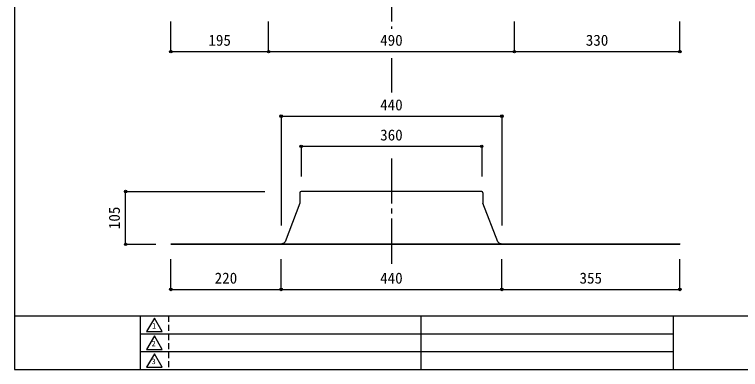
# Model space of a CAD drawing. Units: millimetres at full size, sheet at 1:10, with parts at other scales. Extents: x -1447 to 1393, y -1005 to 983.
# Drawn here: x -1447 to 1, y -1005 to -298 of the extents above; entities that cross this region are included whole.
import ezdxf
from ezdxf.enums import TextEntityAlignment as Align

# ---------------------------------------------------------------- set-up
doc = ezdxf.new("R2010")
doc.units = ezdxf.units.MM
doc.header["$LTSCALE"] = 10
doc.header["$PDMODE"] = 32
doc.header["$PDSIZE"] = 5
doc.linetypes.add('CHAIN2', pattern=[12, 9, -1, 1, -1])
doc.linetypes.add('DASHED1', pattern=[1.8, 1.2, -0.6])
for name, color, linetype in [('0-0_Defpoints', 7, 'Continuous'), ('1-0', 7, 'Continuous'), ('1-1', 7, 'CHAIN2'), ('1-8', 7, 'Continuous')]:
    doc.layers.add(name, color=color, linetype=linetype)
doc.styles.add('ＭＳ ゴシック', font='')
doc.styles.get('ＭＳ ゴシック').set_extended_font_data('MS Gothic')

msp = doc.modelspace()

# ---------------------------------------------------------------- linework, layer by layer
at = {"layer": '0-0_Defpoints'}
for p, q in [((-1446.63, -898.15), (1393.37, -898.15)), ((-1196.24, -898.15), (-1196.24, -1004.65)), ((-636.3, -898.15), (-636.3, -1004.8)), ((-133.16, -898.15), (-133.16, -1004.65)), ((-1196.24, -933.65), (-133.16, -933.65)), ((-1196.24, -969.15), (-133.16, -969.15))]:
    msp.add_line(p, q, dxfattribs=at)
at = {"layer": '0-0_Defpoints', "linetype": 'DASHED1'}
msp.add_line((-1139.44, -898.15), (-1139.44, -1004.65), dxfattribs=at)
at = {"layer": '0-0_Defpoints'}
for points in [[(-1446.63, -1004.65), (1393.37, -1004.65), (1393.37, 983.35), (-1446.63, 983.35)], [(-1167.84, -902.41), (-1183.48, -929.49), (-1152.2, -929.49)], [(-1167.84, -937.91), (-1183.48, -964.99), (-1152.2, -964.99)], [(-1167.84, -973.41), (-1183.48, -1000.49), (-1152.2, -1000.49)]]:
    msp.add_lwpolyline(points, close=True, dxfattribs=at)
at = {"layer": '1-0', "linetype": 'CHAIN2'}
msp.add_line((-695.04, -385.14), (-695.04, -452.99), dxfattribs=at)
at = {"layer": '1-0'}
for p, q in [((-515.04, -650.4), (-875.04, -650.4)), ((-877.54, -652.9), (-877.54, -673.54)), ((-512.54, -652.9), (-512.54, -673.36)), ((-877.54, -673.54), (-907.31, -750.75)), ((-482.76, -750.76), (-512.54, -673.36)), ((-1135.04, -754.4), (-120.04, -754.4)), ((-1135.04, -755.4), (-120.04, -755.4)), ((-120.04, -754.4), (-120.04, -755.4))]:
    msp.add_line(p, q, dxfattribs=at)
for centre, radius, start, end in [((-875.04, -652.9), 2.5, 90, 180), ((-515.04, -652.9), 2.5, 0, 90), ((-915.04, -744.4), 10, 270, 320.64711), ((-475.04, -744.4), 10, 219.49186, 270)]:
    msp.add_arc(centre, radius, start, end, dxfattribs=at)
at = {"layer": '1-1'}
for p, q in [((-695.04, 738.33), (-695.04, -326.53)), ((-695.04, -584.46), (-695.04, -803.8))]:
    msp.add_line(p, q, dxfattribs=at)
at = {"layer": '1-8'}
for p, q in [((-1135.04, -371.67), (-1135.04, -311.67)), ((-940.04, -371.67), (-940.04, -311.67)), ((-450.04, -371.67), (-450.04, -311.67)), ((-120.04, -371.67), (-120.04, -311.67)), ((-1135.04, -371.67), (-940.04, -371.67)), ((-940.04, -371.67), (-450.04, -371.67)), ((-450.04, -371.67), (-120.04, -371.67)), ((-915.04, -500.4), (-475.04, -500.4)), ((-915.04, -500.4), (-915.04, -718.41)), ((-475.04, -500.4), (-475.04, -718.41)), ((-875.04, -560.4), (-515.04, -560.4)), ((-875.04, -560.4), (-875.04, -620.4)), ((-515.04, -560.4), (-515.04, -620.4)), ((-1225.04, -755.4), (-1225.04, -650.4)), ((-1225.04, -650.4), (-947.31, -650.4)), ((-1225.04, -755.4), (-1165.04, -755.4)), ((-1135.04, -845.4), (-1135.04, -785.4)), ((-915.04, -845.4), (-915.04, -785.4)), ((-475.04, -845.4), (-475.04, -785.4)), ((-120.04, -845.4), (-120.04, -785.4)), ((-1135.04, -845.4), (-915.04, -845.4)), ((-915.04, -845.4), (-475.04, -845.4)), ((-475.04, -845.4), (-120.04, -845.4))]:
    msp.add_line(p, q, dxfattribs=at)
for p in [(-1135.04, -371.67), (-940.04, -371.67), (-450.04, -371.67), (-120.04, -371.67), (-915.04, -500.4), (-475.04, -500.4), (-875.04, -560.4), (-515.04, -560.4), (-1225.04, -650.4), (-1225.04, -755.4), (-1135.04, -845.4), (-915.04, -845.4), (-475.04, -845.4), (-120.04, -845.4)]:
    msp.add_point(p, dxfattribs=at)

# ---------------------------------------------------------------- texts
at = {"layer": '0-0_Defpoints', "style": 'ＭＳ ゴシック'}
for s, p in [('1', (-1172.37, -926.5)), ('2', (-1173.26, -962)), ('3', (-1173.26, -997.5))]:
    msp.add_text(s, height=10.93, dxfattribs=at).set_placement(p, align=Align.BOTTOM_LEFT)
at = {"layer": '1-8', "style": 'ＭＳ ゴシック'}
for s, p in [('195', (-1060.04, -366.67)), ('490', (-717.54, -366.67)), ('330', (-307.54, -366.67)), ('440', (-717.54, -495.4)), ('360', (-717.54, -555.4)), ('220', (-1047.54, -840.4)), ('440', (-717.54, -840.4)), ('355', (-320.04, -840.4))]:
    msp.add_text(s, height=21.99, dxfattribs=at).set_placement(p, align=Align.BOTTOM_LEFT)
msp.add_text('105', height=21.99, rotation=90, dxfattribs=at).set_placement((-1230.04, -725.4), align=Align.BOTTOM_LEFT)

doc.saveas('drawing.dxf')
